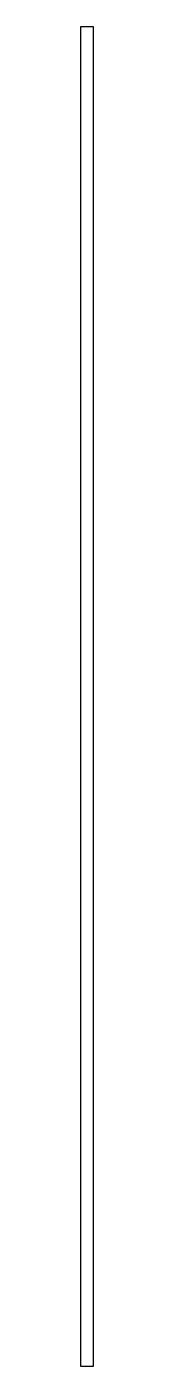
# Model space of a CAD drawing. Header units: millimetres. Extents: x -217 to -214, y -154 to 154.
import ezdxf

# ---------------------------------------------------------------- set-up
doc = ezdxf.new("R2010")
doc.units = ezdxf.units.MM
doc.header["$MEASUREMENT"] = 0
doc.layers.add('Default', color=7, linetype='Continuous', true_color=0x000000)

msp = doc.modelspace()

# ---------------------------------------------------------------- linework, layer by layer
at = {"layer": 'Default'}
for points in [[(-214, 154, 273), (-215.5, 154, 273), (-217, 154, 273)], [(-217, 154, 273), (-217, 154, 274.5), (-217, 154, 276)], [(-214, 154, 276), (-215.5, 154, 276), (-217, 154, 276)], [(-214, 154, 273), (-214, 154, 274.5), (-214, 154, 276)], [(-217, 154, 273), (-217, 0, 273), (-217, -154, 273)], [(-217, 154, 276), (-217, 0, 276), (-217, -154, 276)], [(-214, -154, 273), (-214, 0, 273), (-214, 154, 273)], [(-214, -154, 276), (-214, 0, 276), (-214, 154, 276)], [(-217, -154, 273), (-215.5, -154, 273), (-214, -154, 273)], [(-217, -154, 276), (-215.5, -154, 276), (-214, -154, 276)], [(-217, -154, 273), (-217, -154, 274.5), (-217, -154, 276)], [(-214, -154, 273), (-214, -154, 274.5), (-214, -154, 276)]]:
    msp.add_open_spline(points, degree=2, dxfattribs=at)

doc.saveas('drawing.dxf')
